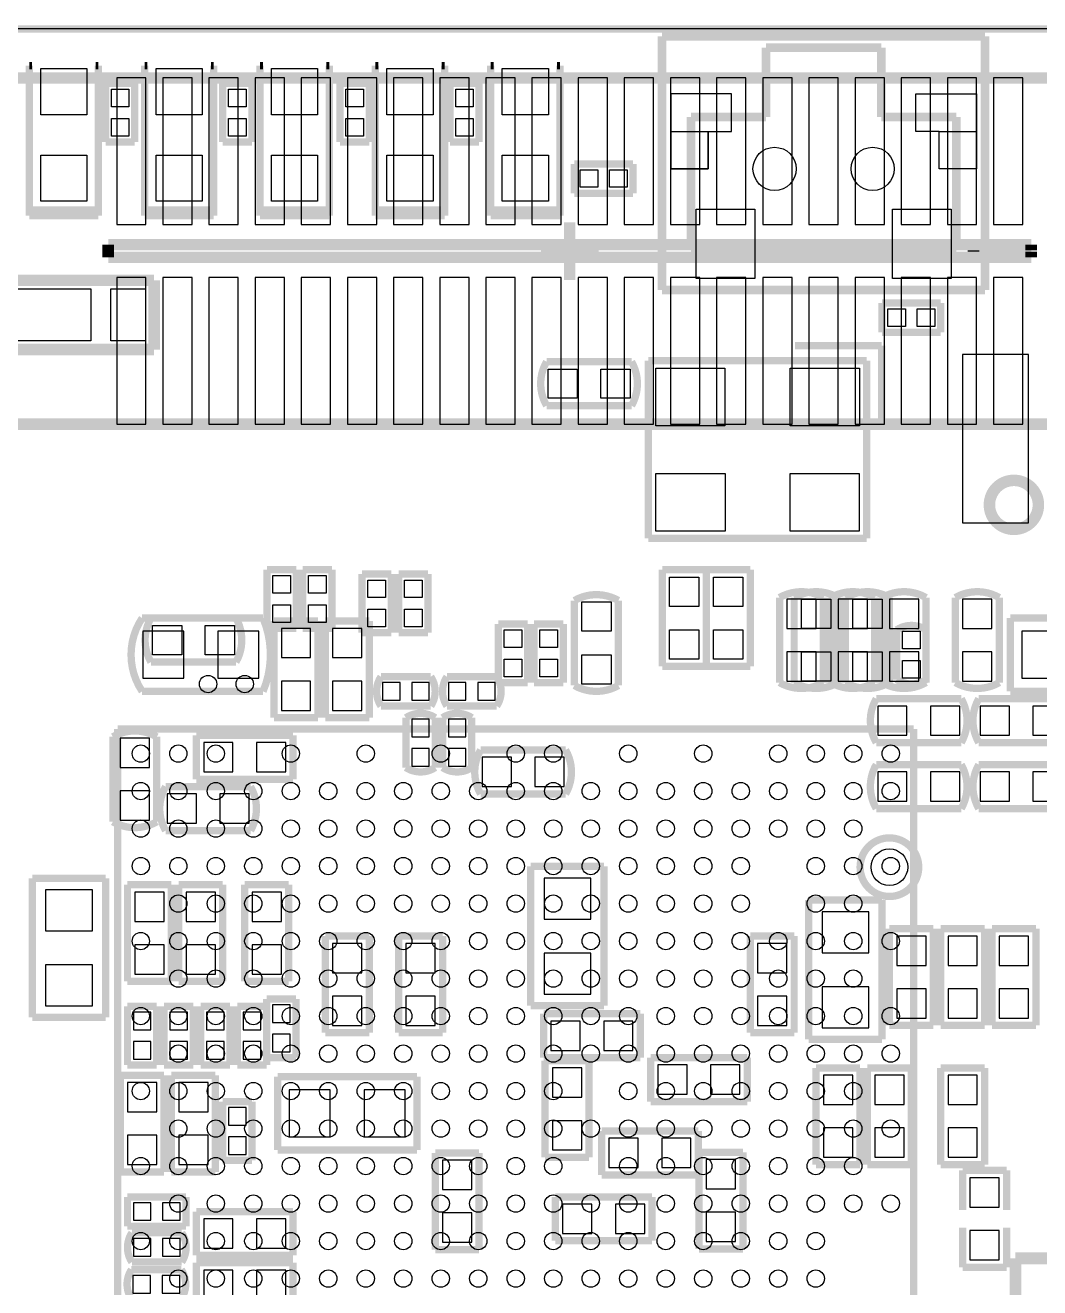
# Model space of a CAD drawing. Extents: x 44.2 to 105.9, y 92.9 to 165.
# Drawn here: x 65.28 to 82.87, y 143.08 to 164.96 of the extents above; entities that cross this region are included whole.
import ezdxf

# ---------------------------------------------------------------- set-up
doc = ezdxf.new("R2010")
doc.units = 0
for name, color, linetype in [('BG_OUTLINE', 2, 'CONTINUOUS'), ('BG_SOLDERMASK_TOP', 1, 'CONTINUOUS'), ('PG_SILKSCREEN_BOTTOM', 7, 'CONTINUOUS'), ('PG_SILKSCREEN_TOP', 8, 'CONTINUOUS'), ('PIN_BOTTOM', 10, 'CONTINUOUS'), ('PIN_TOP', 9, 'CONTINUOUS')]:
    doc.layers.add(name, color=color, linetype=linetype)

msp = doc.modelspace()

# ---------------------------------------------------------------- linework, layer by layer
at = {"layer": 'BG_OUTLINE', "const_width": 0.127}
msp.add_lwpolyline([(44.23918, 93.496892), (44.23918, 164.391594, -0.414214), (44.74718, 164.899594), (105.279952, 164.899594, -0.414214), (105.787952, 164.391594), (105.787952, 93.496892, -0.414214), (105.279952, 92.988892), (44.74718, 92.988892, -0.414214)], format="xyb", close=True, dxfattribs=at)
at = {"layer": 'BG_OUTLINE'}
msp.add_lwpolyline([(44.74718, 92.988892), (105.279952, 92.988892, 0.414214), (105.787952, 93.496892), (105.787952, 164.391594, 0.414214), (105.279952, 164.899594), (44.74718, 164.899594, 0.414214), (44.23918, 164.391594), (44.23918, 93.496892, 0.414214)], format="xyb", close=True, dxfattribs=at)
at = {"layer": 'BG_SOLDERMASK_TOP'}
msp.add_lwpolyline([(81.534, 159.258), (81.534, 156.337), (82.677, 156.337), (82.677, 159.258)], close=True, dxfattribs=at)
at = {"layer": 'PG_SILKSCREEN_BOTTOM'}
for points, const_width in [([(85.722206, 164.049202), (63.72225, 164.049202)], 0.199898), ([(74.722228, 161.049208), (74.722228, 161.549334)], 0.199898), ([(66.722244, 161.15919), (66.722244, 160.939226)], 0.199898), ([(82.722212, 161.15919), (66.722244, 161.15919)], 0.199898), ([(74.222102, 161.049208), (74.722228, 161.049208)], 0.199898), ([(74.722228, 161.049208), (75.222354, 161.049208)], 0.199898), ([(74.722228, 160.549082), (74.722228, 161.049208)], 0.199898), ([(81.722214, 161.062924), (82.722212, 161.062924)], 0.199898), ([(81.722214, 161.035492), (81.722214, 161.062924)], 0.199898), ([(82.722212, 161.035492), (81.722214, 161.035492)], 0.199898), ([(82.722212, 161.062924), (82.722212, 161.15919)], 0.199898), ([(82.722212, 160.939226), (82.722212, 161.035492)], 0.199898), ([(66.722244, 160.939226), (82.722212, 160.939226)], 0.199898), ([(63.72225, 158.049214), (85.722206, 158.049214)], 0.199898), ([(82.3595, 154.686), (82.3595, 153.416)], 0.127), ([(84.7725, 154.686), (82.3595, 154.686)], 0.127), ([(69.596, 154.6352), (70.358, 154.6352)], 0.127), ([(69.596, 152.9588), (69.596, 154.6352)], 0.127), ([(70.358, 154.6352), (70.358, 152.9588)], 0.127), ([(70.485, 154.6352), (71.247, 154.6352)], 0.127), ([(70.485, 152.9588), (70.485, 154.6352)], 0.127), ([(71.247, 154.6352), (71.247, 152.9588)], 0.127), ([(67.31, 153.416), (69.4055, 153.416)], 0.127), ([(82.3595, 153.416), (84.7725, 153.416)], 0.127), ([(70.358, 152.9588), (69.596, 152.9588)], 0.127), ([(71.247, 152.9588), (70.485, 152.9588)], 0.127), ([(68.2498, 152.654), (69.9262, 152.654)], 0.127), ([(68.2498, 151.892), (68.2498, 152.654)], 0.127), ([(69.9262, 152.654), (69.9262, 151.892)], 0.127), ([(69.9262, 151.892), (68.2498, 151.892)], 0.127), ([(74.047858, 150.3807), (74.047858, 147.9677)], 0.127), ([(75.317858, 150.3807), (74.047858, 150.3807)], 0.127), ([(75.317858, 147.9677), (75.317858, 150.3807)], 0.127), ([(65.405, 150.1775), (65.405, 147.7645)], 0.127), ([(66.675, 150.1775), (65.405, 150.1775)], 0.127), ([(66.675, 147.7645), (66.675, 150.1775)], 0.127), ([(67.056, 148.3868), (67.056, 150.0632)], 0.127), ([(67.056, 150.0632), (67.818, 150.0632)], 0.127), ([(67.818, 150.0632), (67.818, 148.3868)], 0.127), ([(67.945, 148.3868), (67.945, 150.0632)], 0.127), ([(67.945, 150.0632), (68.707, 150.0632)], 0.127), ([(68.707, 150.0632), (68.707, 148.3868)], 0.127), ([(69.088, 148.3868), (69.088, 150.0632)], 0.127), ([(69.088, 150.0632), (69.85, 150.0632)], 0.127), ([(69.85, 150.0632), (69.85, 148.3868)], 0.127), ([(78.867, 149.7965), (78.867, 147.3835)], 0.127), ([(80.137, 149.7965), (78.867, 149.7965)], 0.127), ([(80.137, 147.3835), (80.137, 149.7965)], 0.127), ([(80.264, 147.6248), (80.264, 149.3012)], 0.127), ([(80.264, 149.3012), (81.026, 149.3012)], 0.127), ([(81.026, 149.3012), (81.026, 147.6248)], 0.127), ([(81.153, 147.6248), (81.153, 149.3012)], 0.127), ([(81.153, 149.3012), (81.915, 149.3012)], 0.127), ([(81.915, 149.3012), (81.915, 147.6248)], 0.127), ([(82.042, 147.6248), (82.042, 149.3012)], 0.127), ([(82.042, 149.3012), (82.804, 149.3012)], 0.127), ([(82.804, 149.3012), (82.804, 147.6248)], 0.127), ([(70.485, 147.4978), (70.485, 149.1742)], 0.127), ([(70.485, 149.1742), (71.247, 149.1742)], 0.127), ([(71.247, 149.1742), (71.247, 147.4978)], 0.127), ([(71.755, 147.4978), (71.755, 149.1742)], 0.127), ([(71.755, 149.1742), (72.517, 149.1742)], 0.127), ([(72.517, 149.1742), (72.517, 147.4978)], 0.127), ([(77.851, 147.4978), (77.851, 149.1742)], 0.127), ([(77.851, 149.1742), (78.613, 149.1742)], 0.127), ([(78.613, 149.1742), (78.613, 147.4978)], 0.127), ([(67.818, 148.3868), (67.056, 148.3868)], 0.127), ([(68.707, 148.3868), (67.945, 148.3868)], 0.127), ([(69.85, 148.3868), (69.088, 148.3868)], 0.127), ([(67.564, 147.955), (67.056, 147.955)], 0.127), ([(67.056, 147.955), (67.056, 146.939)], 0.127), ([(67.564, 146.939), (67.564, 147.955)], 0.127), ([(68.199, 147.955), (67.691, 147.955)], 0.127), ([(67.691, 147.955), (67.691, 146.939)], 0.127), ([(68.199, 146.939), (68.199, 147.955)], 0.127), ([(68.834, 147.955), (68.326, 147.955)], 0.127), ([(68.326, 147.955), (68.326, 146.939)], 0.127), ([(68.834, 146.939), (68.834, 147.955)], 0.127), ([(69.469, 147.955), (68.961, 147.955)], 0.127), ([(68.961, 147.955), (68.961, 146.939)], 0.127), ([(69.977, 148.082), (69.469, 148.082)], 0.127), ([(69.469, 148.082), (69.469, 147.066)], 0.127), ([(69.469, 146.939), (69.469, 147.955)], 0.127), ([(69.977, 147.066), (69.977, 148.082)], 0.127), ([(74.047858, 147.9677), (75.317858, 147.9677)], 0.127), ([(65.405, 147.7645), (66.675, 147.7645)], 0.127), ([(74.2696, 147.828), (75.946, 147.828)], 0.127), ([(74.2696, 147.066), (74.2696, 147.828)], 0.127), ([(75.946, 147.828), (75.946, 147.066)], 0.127), ([(71.247, 147.4978), (70.485, 147.4978)], 0.127), ([(72.517, 147.4978), (71.755, 147.4978)], 0.127), ([(78.613, 147.4978), (77.851, 147.4978)], 0.127), ([(81.026, 147.6248), (80.264, 147.6248)], 0.127), ([(81.915, 147.6248), (81.153, 147.6248)], 0.127), ([(82.804, 147.6248), (82.042, 147.6248)], 0.127), ([(78.867, 147.3835), (80.137, 147.3835)], 0.127), ([(69.469, 147.066), (69.977, 147.066)], 0.127), ([(75.946, 147.066), (74.2696, 147.066)], 0.127), ([(74.295, 145.3388), (74.295, 147.0152)], 0.127), ([(74.295, 147.0152), (75.057, 147.0152)], 0.127), ([(75.057, 147.0152), (75.057, 145.3388)], 0.127), ([(76.1238, 147.066), (77.8002, 147.066)], 0.127), ([(76.1238, 146.304), (76.1238, 147.066)], 0.127), ([(77.8002, 147.066), (77.8002, 146.304)], 0.127), ([(67.056, 146.939), (67.564, 146.939)], 0.127), ([(67.691, 146.939), (68.199, 146.939)], 0.127), ([(68.326, 146.939), (68.834, 146.939)], 0.127), ([(68.961, 146.939), (69.469, 146.939)], 0.127), ([(78.994, 145.2118), (78.994, 146.8882)], 0.127), ([(78.994, 146.8882), (79.756, 146.8882)], 0.127), ([(79.756, 146.8882), (79.756, 145.2118)], 0.127), ([(79.883, 145.2118), (79.883, 146.8882)], 0.127), ([(79.883, 146.8882), (80.645, 146.8882)], 0.127), ([(80.645, 146.8882), (80.645, 145.2118)], 0.127), ([(81.153, 145.2118), (81.153, 146.8882)], 0.127), ([(81.153, 146.8882), (81.915, 146.8882)], 0.127), ([(81.915, 146.8882), (81.915, 145.2118)], 0.127), ([(66.929, 145.0848), (66.929, 146.7612)], 0.127), ([(66.929, 146.7612), (67.691, 146.7612)], 0.127), ([(67.691, 146.7612), (67.691, 145.0848)], 0.127), ([(67.818, 145.0848), (67.818, 146.7612)], 0.127), ([(67.818, 146.7612), (68.58, 146.7612)], 0.127), ([(68.58, 146.7612), (68.58, 145.0848)], 0.127), ([(69.6595, 146.7358), (69.6595, 145.4658)], 0.127), ([(72.0725, 146.7358), (69.6595, 146.7358)], 0.127), ([(72.0725, 145.4658), (72.0725, 146.7358)], 0.127), ([(68.707, 146.304), (68.707, 145.288)], 0.127), ([(69.215, 146.304), (68.707, 146.304)], 0.127), ([(69.215, 145.288), (69.215, 146.304)], 0.127), ([(77.8002, 146.304), (76.1238, 146.304)], 0.127), ([(75.274932, 145.796), (76.951332, 145.796)], 0.127), ([(75.274932, 145.034), (75.274932, 145.796)], 0.127), ([(76.951332, 145.796), (76.951332, 145.034)], 0.127), ([(68.707, 145.288), (69.215, 145.288)], 0.127), ([(69.6595, 145.4658), (72.0725, 145.4658)], 0.127), ([(72.39, 143.7386), (72.39, 145.415)], 0.127), ([(72.39, 145.415), (73.152, 145.415)], 0.127), ([(73.152, 145.415), (73.152, 143.7386)], 0.127), ([(75.057, 145.3388), (74.295, 145.3388)], 0.127), ([(76.962, 145.4277), (77.724, 145.4277)], 0.127), ([(76.962, 143.7513), (76.962, 145.4277)], 0.127), ([(77.724, 145.4277), (77.724, 143.7513)], 0.127), ([(67.691, 145.0848), (66.929, 145.0848)], 0.127), ([(68.58, 145.0848), (67.818, 145.0848)], 0.127), ([(79.756, 145.2118), (78.994, 145.2118)], 0.127), ([(80.645, 145.2118), (79.883, 145.2118)], 0.127), ([(81.915, 145.2118), (81.153, 145.2118)], 0.127), ([(81.534, 145.1102), (82.296, 145.1102)], 0.127), ([(81.534, 144.4244), (81.534, 145.1102)], 0.127), ([(82.296, 145.1102), (82.296, 144.4244)], 0.127), ([(76.951332, 145.034), (75.274932, 145.034)], 0.127), ([(67.056, 144.653), (67.056, 144.145)], 0.127), ([(68.072, 144.653), (67.056, 144.653)], 0.127), ([(68.072, 144.145), (68.072, 144.653)], 0.127), ([(74.4728, 144.653), (76.1492, 144.653)], 0.127), ([(74.4728, 143.891), (74.4728, 144.653)], 0.127), ([(76.1492, 144.653), (76.1492, 143.891)], 0.127), ([(68.2498, 144.399), (69.9262, 144.399)], 0.127), ([(68.2498, 143.637), (68.2498, 144.399)], 0.127), ([(69.9262, 144.399), (69.9262, 143.637)], 0.127), ([(67.056, 144.145), (68.072, 144.145)], 0.127), ([(81.534, 144.1196), (81.534, 143.4338)], 0.127), ([(82.296, 143.4338), (82.296, 144.1196)], 0.127), ([(73.152, 143.7386), (72.39, 143.7386)], 0.127), ([(76.1492, 143.891), (74.4728, 143.891)], 0.127), ([(77.724, 143.7513), (76.962, 143.7513)], 0.127), ([(69.9262, 143.637), (68.2498, 143.637)], 0.127), ([(68.2498, 143.51), (69.9262, 143.51)], 0.127), ([(68.2498, 142.748), (68.2498, 143.51)], 0.127), ([(69.9262, 143.51), (69.9262, 142.748)], 0.127), ([(82.448146, 143.587724), (82.448146, 134.646924)], 0.2032), ([(87.808054, 143.587724), (82.448146, 143.587724)], 0.2032), ([(81.534, 143.4338), (82.296, 143.4338)], 0.127)]:
    msp.add_lwpolyline(points, dxfattribs=dict(at, const_width=const_width))
for points, const_width in [([(82.846672, 156.649166, 1), (81.997784, 156.64925, 1)], 0.199898), ([(80.772, 150.368, 1), (79.756, 150.368, 1)], 0.127)]:
    msp.add_lwpolyline(points, format="xyb", close=True, dxfattribs=dict(at, const_width=const_width))
at = {"layer": 'PG_SILKSCREEN_BOTTOM', "const_width": 0.127}
for points in [[(79.121, 153.5684), (79.121, 155.0416, 0.266658), (78.359, 155.0416)], [(80.01, 153.5684), (80.01, 155.0416, 0.266658), (79.248, 155.0416)], [(80.899, 153.5684), (80.899, 155.0416, 0.266658), (80.137, 155.0416)], [(82.169, 153.5684), (82.169, 155.0416, 0.266658), (81.407, 155.0416)], [(78.359, 155.0416), (78.359, 153.5684, 0.266658), (79.121, 153.5684)], [(79.248, 155.0416), (79.248, 153.5684, 0.266658), (80.01, 153.5684)], [(80.137, 155.0416), (80.137, 153.5684, 0.266658), (80.899, 153.5684)], [(81.407, 155.0416), (81.407, 153.5684, 0.266658), (82.169, 153.5684)], [(69.4055, 154.686), (67.31, 154.686, 0.302776), (67.31, 153.416)], [(69.4055, 153.416, 0.201944), (69.4055, 154.686)], [(72.3138, 153.67), (71.4502, 153.67, 0.300022), (71.4502, 153.162)], [(71.4502, 153.162), (72.3138, 153.162, 0.300022), (72.3138, 153.67)], [(73.4568, 153.67), (72.5932, 153.67, 0.300022), (72.5932, 153.162)], [(72.5932, 153.162), (73.4568, 153.162, 0.300022), (73.4568, 153.67)], [(81.5086, 153.289), (80.0354, 153.289, 0.266658), (80.0354, 152.527)], [(80.0354, 152.527), (81.5086, 152.527, 0.266658), (81.5086, 153.289)], [(83.2866, 153.289), (81.8134, 153.289, 0.266658), (81.8134, 152.527)], [(81.8134, 152.527), (83.2866, 152.527, 0.266658), (83.2866, 153.289)], [(72.39, 152.0952), (72.39, 152.9588, 0.300022), (71.882, 152.9588)], [(71.882, 152.9588), (71.882, 152.0952, 0.300022), (72.39, 152.0952)], [(73.025, 152.0952), (73.025, 152.9588, 0.300022), (72.517, 152.9588)], [(72.517, 152.9588), (72.517, 152.0952, 0.300022), (73.025, 152.0952)], [(67.564, 151.1554), (67.564, 152.6286, 0.266658), (66.802, 152.6286)], [(66.802, 152.6286), (66.802, 151.1554, 0.266658), (67.564, 151.1554)], [(74.6506, 152.4), (73.1774, 152.4, 0.266658), (73.1774, 151.638)], [(73.1774, 151.638), (74.6506, 151.638, 0.266658), (74.6506, 152.4)], [(81.5086, 152.146), (80.0354, 152.146, 0.266658), (80.0354, 151.384)], [(80.0354, 151.384), (81.5086, 151.384, 0.266658), (81.5086, 152.146)], [(83.2866, 152.146), (81.8134, 152.146, 0.266658), (81.8134, 151.384)], [(81.8134, 151.384), (83.2866, 151.384, 0.266658), (83.2866, 152.146)], [(69.1896, 151.765), (67.7164, 151.765, 0.266658), (67.7164, 151.003)], [(67.7164, 151.003), (69.1896, 151.003, 0.266658), (69.1896, 151.765)], [(67.9958, 144.030192), (67.1322, 144.030192, 0.300022), (67.1322, 143.522192)], [(67.1322, 143.522192), (67.9958, 143.522192, 0.300022), (67.9958, 144.030192)], [(67.98818, 143.392652), (67.12458, 143.392652, 0.300022), (67.12458, 142.884652)], [(67.12458, 142.884652), (67.98818, 142.884652, 0.300022), (67.98818, 143.392652)]]:
    msp.add_lwpolyline(points, format="xyb", dxfattribs=at)
at = {"layer": 'PG_SILKSCREEN_TOP'}
for points, const_width in [([(76.323698, 164.773356), (81.92389, 164.773356)], 0.150114), ([(76.323698, 160.373314), (76.323698, 164.773356)], 0.150114), ([(81.92389, 164.773356), (81.92389, 160.373314)], 0.150114), ([(78.123796, 164.573458), (80.123792, 164.573458)], 0.150114), ([(78.123796, 163.373308), (78.123796, 164.573458)], 0.150114), ([(80.123792, 164.573458), (80.123792, 163.373308)], 0.150114), ([(65.352422, 164.262308), (65.352422, 161.662364)], 0.127), ([(65.40246, 164.262308), (65.352422, 164.262308)], 0.127), ([(66.552318, 164.262308), (66.50228, 164.262308)], 0.127), ([(66.552318, 161.662364), (66.552318, 164.262308)], 0.127), ([(67.352418, 164.262308), (67.352418, 161.662364)], 0.127), ([(67.402456, 164.262308), (67.352418, 164.262308)], 0.127), ([(68.552314, 164.262308), (68.502276, 164.262308)], 0.127), ([(68.552314, 161.662364), (68.552314, 164.262308)], 0.127), ([(69.352414, 164.262308), (69.352414, 161.662364)], 0.127), ([(69.402452, 164.262308), (69.352414, 164.262308)], 0.127), ([(70.55231, 164.262308), (70.502272, 164.262308)], 0.127), ([(70.55231, 161.662364), (70.55231, 164.262308)], 0.127), ([(71.35241, 164.262308), (71.35241, 161.662364)], 0.127), ([(71.402448, 164.262308), (71.35241, 164.262308)], 0.127), ([(72.552306, 164.262308), (72.502268, 164.262308)], 0.127), ([(72.552306, 161.662364), (72.552306, 164.262308)], 0.127), ([(73.352406, 164.262308), (73.352406, 161.662364)], 0.127), ([(73.402444, 164.262308), (73.352406, 164.262308)], 0.127), ([(74.552302, 164.262308), (74.502264, 164.262308)], 0.127), ([(74.552302, 161.662364), (74.552302, 164.262308)], 0.127), ([(66.675, 163.957), (67.183, 163.957)], 0.127), ([(66.675, 162.941), (66.675, 163.957)], 0.127), ([(67.183, 163.957), (67.183, 162.941)], 0.127), ([(68.707, 163.957), (69.215, 163.957)], 0.127), ([(68.707, 162.941), (68.707, 163.957)], 0.127), ([(69.215, 163.957), (69.215, 162.941)], 0.127), ([(70.739, 163.957), (71.247, 163.957)], 0.127), ([(70.739, 162.941), (70.739, 163.957)], 0.127), ([(71.247, 163.957), (71.247, 162.941)], 0.127), ([(72.644, 163.957), (73.152, 163.957)], 0.127), ([(72.644, 162.941), (72.644, 163.957)], 0.127), ([(73.152, 163.957), (73.152, 162.941)], 0.127), ([(76.823824, 163.373308), (78.123796, 163.373308)], 0.150114), ([(76.823824, 161.073338), (76.823824, 163.373308)], 0.150114), ([(80.123792, 163.373308), (81.423764, 163.373308)], 0.150114), ([(81.423764, 163.373308), (81.423764, 161.073338)], 0.150114), ([(67.183, 162.941), (66.675, 162.941)], 0.127), ([(69.215, 162.941), (68.707, 162.941)], 0.127), ([(71.247, 162.941), (70.739, 162.941)], 0.127), ([(73.152, 162.941), (72.644, 162.941)], 0.127), ([(74.803, 162.56), (75.819, 162.56)], 0.127), ([(74.803, 162.052), (74.803, 162.56)], 0.127), ([(75.819, 162.56), (75.819, 162.052)], 0.127), ([(75.819, 162.052), (74.803, 162.052)], 0.127), ([(65.352422, 161.76244), (66.552318, 161.76244)], 0.127), ([(65.352422, 161.711386), (66.552318, 161.711386)], 0.127), ([(67.352418, 161.76244), (68.552314, 161.76244)], 0.127), ([(67.352418, 161.711386), (68.552314, 161.711386)], 0.127), ([(69.352414, 161.76244), (70.55231, 161.76244)], 0.127), ([(69.352414, 161.711386), (70.55231, 161.711386)], 0.127), ([(71.35241, 161.76244), (72.552306, 161.76244)], 0.127), ([(71.35241, 161.711386), (72.552306, 161.711386)], 0.127), ([(73.352406, 161.76244), (74.552302, 161.76244)], 0.127), ([(73.352406, 161.711386), (74.552302, 161.711386)], 0.127), ([(65.352422, 161.662364), (66.552318, 161.662364)], 0.127), ([(67.352418, 161.662364), (68.552314, 161.662364)], 0.127), ([(69.352414, 161.662364), (70.55231, 161.662364)], 0.127), ([(71.35241, 161.662364), (72.552306, 161.662364)], 0.127), ([(73.352406, 161.662364), (74.552302, 161.662364)], 0.127), ([(81.423764, 161.073338), (76.823824, 161.073338)], 0.150114), ([(60.517532, 160.540954), (67.517772, 160.540954)], 0.199898), ([(67.517772, 160.540954), (67.517772, 159.341058)], 0.199898), ([(81.92389, 160.373314), (76.323698, 160.373314)], 0.150114), ([(80.137, 159.639), (80.137, 160.147)], 0.127), ([(80.137, 160.147), (81.153, 160.147)], 0.127), ([(81.153, 160.147), (81.153, 159.639)], 0.127), ([(81.153, 159.639), (80.137, 159.639)], 0.127), ([(67.517772, 159.341058), (60.517532, 159.341058)], 0.199898), ([(78.627986, 159.407098), (80.12811, 159.407098)], 0.127), ([(80.12811, 159.407098), (80.12811, 158.00705)], 0.127), ([(76.087224, 159.146494), (76.087224, 156.068776)], 0.127), ([(79.871824, 159.146494), (76.087224, 159.146494)], 0.127), ([(79.871824, 156.068776), (79.871824, 159.146494)], 0.127), ([(76.087224, 156.068776), (79.871824, 156.068776)], 0.127), ([(69.473318, 155.5242), (69.981318, 155.5242)], 0.127), ([(69.473318, 154.5082), (69.473318, 155.5242)], 0.127), ([(69.981318, 155.5242), (69.981318, 154.5082)], 0.127), ([(70.091554, 155.5242), (70.599554, 155.5242)], 0.127), ([(70.091554, 154.5082), (70.091554, 155.5242)], 0.127), ([(70.599554, 155.5242), (70.599554, 154.5082)], 0.127), ([(71.12, 155.448), (71.628, 155.448)], 0.127), ([(71.12, 154.432), (71.12, 155.448)], 0.127), ([(71.628, 155.448), (71.628, 154.432)], 0.127), ([(71.755, 155.448), (72.263, 155.448)], 0.127), ([(71.755, 154.432), (71.755, 155.448)], 0.127), ([(72.263, 155.448), (72.263, 154.432)], 0.127), ([(76.327, 155.5242), (76.327, 153.8478)], 0.127), ([(77.089, 155.5242), (76.327, 155.5242)], 0.127), ([(77.089, 155.5242), (77.089, 153.8478)], 0.127), ([(77.851, 155.5242), (77.089, 155.5242)], 0.127), ([(77.089, 153.8478), (77.089, 155.5242)], 0.127), ([(77.851, 153.8478), (77.851, 155.5242)], 0.127), ([(69.981318, 154.5082), (69.473318, 154.5082)], 0.127), ([(70.599554, 154.5082), (70.091554, 154.5082)], 0.127), ([(73.48347, 154.582622), (73.99147, 154.582622)], 0.127), ([(73.48347, 153.566622), (73.48347, 154.582622)], 0.127), ([(73.99147, 154.582622), (73.99147, 153.566622)], 0.127), ([(74.101706, 154.582622), (74.609706, 154.582622)], 0.127), ([(74.101706, 153.566622), (74.101706, 154.582622)], 0.127), ([(74.609706, 154.582622), (74.609706, 153.566622)], 0.127), ([(71.628, 154.432), (71.12, 154.432)], 0.127), ([(72.263, 154.432), (71.755, 154.432)], 0.127), ([(76.327, 153.8478), (77.089, 153.8478)], 0.127), ([(77.089, 153.8478), (77.851, 153.8478)], 0.127), ([(73.99147, 153.566622), (73.48347, 153.566622)], 0.127), ([(74.609706, 153.566622), (74.101706, 153.566622)], 0.127), ([(80.68691, 152.76195), (66.88709, 152.76195)], 0.127), ([(66.88709, 152.76195), (66.88709, 140.86205)], 0.127), ([(80.68691, 140.86205), (80.68691, 152.76195)], 0.127)]:
    msp.add_lwpolyline(points, dxfattribs=dict(at, const_width=const_width))
for points in [[(76.473812, 162.473386), (77.123798, 162.473386), (77.123798, 163.123372), (77.523848, 163.123372), (77.523848, 163.773358), (76.473812, 163.773358)], [(81.773776, 162.473386), (81.12379, 162.473386), (81.12379, 163.123372), (80.72374, 163.123372), (80.72374, 163.773358), (81.773776, 163.773358)]]:
    msp.add_lwpolyline(points, close=True, dxfattribs=at)
at = {"layer": 'PG_SILKSCREEN_TOP', "const_width": 0.127}
for points in [[(75.7936, 158.369), (74.3204, 158.369, -0.266658), (74.3204, 159.131)], [(74.3204, 159.131), (75.7936, 159.131, -0.266658), (75.7936, 158.369)], [(78.613, 153.5684), (78.613, 155.0416, -0.266658), (79.375, 155.0416)], [(79.502, 153.5684), (79.502, 155.0416, -0.266658), (80.264, 155.0416)], [(74.803, 153.5176), (74.803, 154.9908, -0.266658), (75.565, 154.9908)], [(75.565, 154.9908), (75.565, 153.5176, -0.266658), (74.803, 153.5176)], [(79.375, 155.0416), (79.375, 153.5684, -0.266658), (78.613, 153.5684)], [(80.264, 155.0416), (80.264, 153.5684, -0.266658), (79.502, 153.5684)], [(68.9356, 153.924), (67.4624, 153.924, -0.266658), (67.4624, 154.686)], [(67.4624, 154.686), (68.9356, 154.686, -0.266658), (68.9356, 153.924)], [(80.391, 153.6192), (80.391, 154.4828, -0.300022), (80.899, 154.4828)], [(80.899, 154.4828), (80.899, 153.6192, -0.300022), (80.391, 153.6192)]]:
    msp.add_lwpolyline(points, format="xyb", dxfattribs=at)
at = {"layer": 'PIN_BOTTOM'}
for points in [[(66.868294, 161.509202), (67.376294, 161.509202), (67.376294, 164.049202), (66.868294, 164.049202)], [(67.66814, 161.509202), (68.17614, 161.509202), (68.17614, 164.049202), (67.66814, 164.049202)], [(68.46824, 161.509202), (68.97624, 161.509202), (68.97624, 164.049202), (68.46824, 164.049202)], [(69.26834, 161.509202), (69.77634, 161.509202), (69.77634, 164.049202), (69.26834, 164.049202)], [(70.068186, 161.509202), (70.576186, 161.509202), (70.576186, 164.049202), (70.068186, 164.049202)], [(70.868286, 161.509202), (71.376286, 161.509202), (71.376286, 164.049202), (70.868286, 164.049202)], [(71.668132, 161.509202), (72.176132, 161.509202), (72.176132, 164.049202), (71.668132, 164.049202)], [(72.468232, 161.509202), (72.976232, 161.509202), (72.976232, 164.049202), (72.468232, 164.049202)], [(73.268332, 161.509202), (73.776332, 161.509202), (73.776332, 164.049202), (73.268332, 164.049202)], [(74.068178, 161.509202), (74.576178, 161.509202), (74.576178, 164.049202), (74.068178, 164.049202)], [(74.868278, 161.509202), (75.376278, 161.509202), (75.376278, 164.049202), (74.868278, 164.049202)], [(75.668124, 161.509202), (76.176124, 161.509202), (76.176124, 164.049202), (75.668124, 164.049202)], [(76.468224, 161.509202), (76.976224, 161.509202), (76.976224, 164.049202), (76.468224, 164.049202)], [(77.268324, 161.509202), (77.776324, 161.509202), (77.776324, 164.049202), (77.268324, 164.049202)], [(78.06817, 161.509202), (78.57617, 161.509202), (78.57617, 164.049202), (78.06817, 164.049202)], [(78.86827, 161.509202), (79.37627, 161.509202), (79.37627, 164.049202), (78.86827, 164.049202)], [(79.668116, 161.509202), (80.176116, 161.509202), (80.176116, 164.049202), (79.668116, 164.049202)], [(80.468216, 161.509202), (80.976216, 161.509202), (80.976216, 164.049202), (80.468216, 164.049202)], [(81.268316, 161.509202), (81.776316, 161.509202), (81.776316, 164.049202), (81.268316, 164.049202)], [(82.068162, 161.509202), (82.576162, 161.509202), (82.576162, 164.049202), (82.068162, 164.049202)], [(66.868294, 158.049214), (67.376294, 158.049214), (67.376294, 160.589214), (66.868294, 160.589214)], [(67.66814, 158.049214), (68.17614, 158.049214), (68.17614, 160.589214), (67.66814, 160.589214)], [(68.46824, 158.049214), (68.97624, 158.049214), (68.97624, 160.589214), (68.46824, 160.589214)], [(69.26834, 158.049214), (69.77634, 158.049214), (69.77634, 160.589214), (69.26834, 160.589214)], [(70.068186, 158.049214), (70.576186, 158.049214), (70.576186, 160.589214), (70.068186, 160.589214)], [(70.868286, 158.049214), (71.376286, 158.049214), (71.376286, 160.589214), (70.868286, 160.589214)], [(71.668132, 158.049214), (72.176132, 158.049214), (72.176132, 160.589214), (71.668132, 160.589214)], [(72.468232, 158.049214), (72.976232, 158.049214), (72.976232, 160.589214), (72.468232, 160.589214)], [(73.268332, 158.049214), (73.776332, 158.049214), (73.776332, 160.589214), (73.268332, 160.589214)], [(74.068178, 158.049214), (74.576178, 158.049214), (74.576178, 160.589214), (74.068178, 160.589214)], [(74.868278, 158.049214), (75.376278, 158.049214), (75.376278, 160.589214), (74.868278, 160.589214)], [(75.668124, 158.049214), (76.176124, 158.049214), (76.176124, 160.589214), (75.668124, 160.589214)], [(76.468224, 158.049214), (76.976224, 158.049214), (76.976224, 160.589214), (76.468224, 160.589214)], [(77.268324, 158.049214), (77.776324, 158.049214), (77.776324, 160.589214), (77.268324, 160.589214)], [(78.06817, 158.049214), (78.57617, 158.049214), (78.57617, 160.589214), (78.06817, 160.589214)], [(78.86827, 158.049214), (79.37627, 158.049214), (79.37627, 160.589214), (78.86827, 160.589214)], [(79.668116, 158.049214), (80.176116, 158.049214), (80.176116, 160.589214), (79.668116, 160.589214)], [(80.468216, 158.049214), (80.976216, 158.049214), (80.976216, 160.589214), (80.468216, 160.589214)], [(81.268316, 158.049214), (81.776316, 158.049214), (81.776316, 160.589214), (81.268316, 160.589214)], [(82.068162, 158.049214), (82.576162, 158.049214), (82.576162, 160.589214), (82.068162, 160.589214)], [(78.994, 155.0162), (78.486, 155.0162), (78.486, 154.5082), (78.994, 154.5082)], [(79.883, 155.0162), (79.375, 155.0162), (79.375, 154.5082), (79.883, 154.5082)], [(80.772, 155.0162), (80.264, 155.0162), (80.264, 154.5082), (80.772, 154.5082)], [(82.042, 155.0162), (81.534, 155.0162), (81.534, 154.5082), (82.042, 154.5082)], [(68.031614, 153.6446), (68.031614, 154.4574), (67.320414, 154.4574), (67.320414, 153.6446)], [(69.331586, 153.6446), (69.331586, 154.4574), (68.620386, 154.4574), (68.620386, 153.6446)], [(70.231, 154.5082), (69.723, 154.5082), (69.723, 154.0002), (70.231, 154.0002)], [(71.12, 154.5082), (70.612, 154.5082), (70.612, 154.0002), (71.12, 154.0002)], [(82.560414, 154.4574), (82.560414, 153.6446), (83.271614, 153.6446), (83.271614, 154.4574)], [(78.994, 154.1018), (78.486, 154.1018), (78.486, 153.5938), (78.994, 153.5938)], [(79.883, 154.1018), (79.375, 154.1018), (79.375, 153.5938), (79.883, 153.5938)], [(80.772, 154.1018), (80.264, 154.1018), (80.264, 153.5938), (80.772, 153.5938)], [(82.042, 154.1018), (81.534, 154.1018), (81.534, 153.5938), (82.042, 153.5938)], [(70.231, 153.5938), (69.723, 153.5938), (69.723, 153.0858), (70.231, 153.0858)], [(71.12, 153.5938), (70.612, 153.5938), (70.612, 153.0858), (71.12, 153.0858)], [(71.4756, 153.5684), (71.4756, 153.2636), (71.7804, 153.2636), (71.7804, 153.5684)], [(71.9836, 153.5684), (71.9836, 153.2636), (72.2884, 153.2636), (72.2884, 153.5684)], [(72.9234, 153.2636), (72.9234, 153.5684), (72.6186, 153.5684), (72.6186, 153.2636)], [(73.4314, 153.2636), (73.4314, 153.5684), (73.1266, 153.5684), (73.1266, 153.2636)], [(80.5688, 152.654), (80.5688, 153.162), (80.0608, 153.162), (80.0608, 152.654)], [(81.4832, 152.654), (81.4832, 153.162), (80.9752, 153.162), (80.9752, 152.654)], [(82.3468, 152.654), (82.3468, 153.162), (81.8388, 153.162), (81.8388, 152.654)], [(83.2612, 152.654), (83.2612, 153.162), (82.7532, 153.162), (82.7532, 152.654)], [(71.9836, 152.6286), (72.2884, 152.6286), (72.2884, 152.9334), (71.9836, 152.9334)], [(72.6186, 152.6286), (72.9234, 152.6286), (72.9234, 152.9334), (72.6186, 152.9334)], [(67.437, 152.6032), (66.929, 152.6032), (66.929, 152.0952), (67.437, 152.0952)], [(68.8848, 152.019), (68.8848, 152.527), (68.3768, 152.527), (68.3768, 152.019)], [(69.7992, 152.019), (69.7992, 152.527), (69.2912, 152.527), (69.2912, 152.019)], [(71.9836, 152.1206), (72.2884, 152.1206), (72.2884, 152.4254), (71.9836, 152.4254)], [(72.6186, 152.1206), (72.9234, 152.1206), (72.9234, 152.4254), (72.6186, 152.4254)], [(73.7108, 151.765), (73.7108, 152.273), (73.2028, 152.273), (73.2028, 151.765)], [(74.6252, 151.765), (74.6252, 152.273), (74.1172, 152.273), (74.1172, 151.765)], [(80.0608, 152.019), (80.0608, 151.511), (80.5688, 151.511), (80.5688, 152.019)], [(80.9752, 152.019), (80.9752, 151.511), (81.4832, 151.511), (81.4832, 152.019)], [(82.3468, 151.511), (82.3468, 152.019), (81.8388, 152.019), (81.8388, 151.511)], [(83.2612, 151.511), (83.2612, 152.019), (82.7532, 152.019), (82.7532, 151.511)], [(67.437, 151.6888), (66.929, 151.6888), (66.929, 151.1808), (67.437, 151.1808)], [(68.2498, 151.13), (68.2498, 151.638), (67.7418, 151.638), (67.7418, 151.13)], [(69.1642, 151.13), (69.1642, 151.638), (68.6562, 151.638), (68.6562, 151.13)], [(74.276458, 149.468586), (75.089258, 149.468586), (75.089258, 150.179786), (74.276458, 150.179786)], [(65.6336, 149.265386), (66.4464, 149.265386), (66.4464, 149.976586), (65.6336, 149.976586)], [(67.183, 149.4282), (67.691, 149.4282), (67.691, 149.9362), (67.183, 149.9362)], [(68.072, 149.4282), (68.58, 149.4282), (68.58, 149.9362), (68.072, 149.9362)], [(69.215, 149.4282), (69.723, 149.4282), (69.723, 149.9362), (69.215, 149.9362)], [(79.0956, 148.884386), (79.9084, 148.884386), (79.9084, 149.595586), (79.0956, 149.595586)], [(70.612, 148.5392), (71.12, 148.5392), (71.12, 149.0472), (70.612, 149.0472)], [(71.882, 148.5392), (72.39, 148.5392), (72.39, 149.0472), (71.882, 149.0472)], [(77.978, 148.5392), (78.486, 148.5392), (78.486, 149.0472), (77.978, 149.0472)], [(80.391, 148.6662), (80.899, 148.6662), (80.899, 149.1742), (80.391, 149.1742)], [(81.28, 148.6662), (81.788, 148.6662), (81.788, 149.1742), (81.28, 149.1742)], [(82.169, 148.6662), (82.677, 148.6662), (82.677, 149.1742), (82.169, 149.1742)], [(67.183, 148.5138), (67.691, 148.5138), (67.691, 149.0218), (67.183, 149.0218)], [(68.072, 148.5138), (68.58, 148.5138), (68.58, 149.0218), (68.072, 149.0218)], [(69.215, 148.5138), (69.723, 148.5138), (69.723, 149.0218), (69.215, 149.0218)], [(74.276458, 148.168614), (75.089258, 148.168614), (75.089258, 148.879814), (74.276458, 148.879814)], [(65.6336, 147.965414), (66.4464, 147.965414), (66.4464, 148.676614), (65.6336, 148.676614)], [(79.0956, 147.584414), (79.9084, 147.584414), (79.9084, 148.295614), (79.0956, 148.295614)], [(80.391, 147.7518), (80.899, 147.7518), (80.899, 148.2598), (80.391, 148.2598)], [(81.28, 147.7518), (81.788, 147.7518), (81.788, 148.2598), (81.28, 148.2598)], [(82.169, 147.7518), (82.677, 147.7518), (82.677, 148.2598), (82.169, 148.2598)], [(69.8754, 147.9804), (69.5706, 147.9804), (69.5706, 147.6756), (69.8754, 147.6756)], [(70.612, 147.6248), (71.12, 147.6248), (71.12, 148.1328), (70.612, 148.1328)], [(71.882, 147.6248), (72.39, 147.6248), (72.39, 148.1328), (71.882, 148.1328)], [(77.978, 147.6248), (78.486, 147.6248), (78.486, 148.1328), (77.978, 148.1328)], [(67.4624, 147.8534), (67.1576, 147.8534), (67.1576, 147.5486), (67.4624, 147.5486)], [(68.0974, 147.8534), (67.7926, 147.8534), (67.7926, 147.5486), (68.0974, 147.5486)], [(68.7324, 147.8534), (68.4276, 147.8534), (68.4276, 147.5486), (68.7324, 147.5486)], [(69.3674, 147.8534), (69.0626, 147.8534), (69.0626, 147.5486), (69.3674, 147.5486)], [(74.9046, 147.193), (74.9046, 147.701), (74.3966, 147.701), (74.3966, 147.193)], [(75.819, 147.193), (75.819, 147.701), (75.311, 147.701), (75.311, 147.193)], [(67.4624, 147.3454), (67.1576, 147.3454), (67.1576, 147.0406), (67.4624, 147.0406)], [(68.0974, 147.3454), (67.7926, 147.3454), (67.7926, 147.0406), (68.0974, 147.0406)], [(68.7324, 147.3454), (68.4276, 147.3454), (68.4276, 147.0406), (68.7324, 147.0406)], [(69.3674, 147.3454), (69.0626, 147.3454), (69.0626, 147.0406), (69.3674, 147.0406)], [(69.8754, 147.4724), (69.5706, 147.4724), (69.5706, 147.1676), (69.8754, 147.1676)], [(74.422, 146.3802), (74.93, 146.3802), (74.93, 146.8882), (74.422, 146.8882)], [(76.2508, 146.939), (76.2508, 146.431), (76.7588, 146.431), (76.7588, 146.939)], [(77.1652, 146.939), (77.1652, 146.431), (77.6732, 146.431), (77.6732, 146.939)], [(67.056, 146.1262), (67.564, 146.1262), (67.564, 146.6342), (67.056, 146.6342)], [(67.945, 146.1262), (68.453, 146.1262), (68.453, 146.6342), (67.945, 146.6342)], [(79.121, 146.2532), (79.629, 146.2532), (79.629, 146.7612), (79.121, 146.7612)], [(80.01, 146.2532), (80.518, 146.2532), (80.518, 146.7612), (80.01, 146.7612)], [(81.28, 146.2532), (81.788, 146.2532), (81.788, 146.7612), (81.28, 146.7612)], [(70.571614, 145.6944), (70.571614, 146.5072), (69.860414, 146.5072), (69.860414, 145.6944)], [(71.871586, 145.6944), (71.871586, 146.5072), (71.160386, 146.5072), (71.160386, 145.6944)], [(68.8086, 145.8976), (69.1134, 145.8976), (69.1134, 146.2024), (68.8086, 146.2024)], [(74.422, 145.4658), (74.93, 145.4658), (74.93, 145.9738), (74.422, 145.9738)], [(79.121, 145.3388), (79.629, 145.3388), (79.629, 145.8468), (79.121, 145.8468)], [(80.01, 145.3388), (80.518, 145.3388), (80.518, 145.8468), (80.01, 145.8468)], [(81.28, 145.3388), (81.788, 145.3388), (81.788, 145.8468), (81.28, 145.8468)], [(67.056, 145.2118), (67.564, 145.2118), (67.564, 145.7198), (67.056, 145.7198)], [(67.945, 145.2118), (68.453, 145.2118), (68.453, 145.7198), (67.945, 145.7198)], [(68.8086, 145.3896), (69.1134, 145.3896), (69.1134, 145.6944), (68.8086, 145.6944)], [(75.401932, 145.669), (75.401932, 145.161), (75.909932, 145.161), (75.909932, 145.669)], [(76.316332, 145.669), (76.316332, 145.161), (76.824332, 145.161), (76.824332, 145.669)], [(72.517, 144.78), (73.025, 144.78), (73.025, 145.288), (72.517, 145.288)], [(77.597, 145.3007), (77.089, 145.3007), (77.089, 144.7927), (77.597, 144.7927)], [(82.169, 144.9832), (81.661, 144.9832), (81.661, 144.4752), (82.169, 144.4752)], [(67.1576, 144.5514), (67.1576, 144.2466), (67.4624, 144.2466), (67.4624, 144.5514)], [(67.6656, 144.5514), (67.6656, 144.2466), (67.9704, 144.2466), (67.9704, 144.5514)], [(75.1078, 144.018), (75.1078, 144.526), (74.5998, 144.526), (74.5998, 144.018)], [(76.0222, 144.018), (76.0222, 144.526), (75.5142, 144.526), (75.5142, 144.018)], [(68.8848, 143.764), (68.8848, 144.272), (68.3768, 144.272), (68.3768, 143.764)], [(69.7992, 143.764), (69.7992, 144.272), (69.2912, 144.272), (69.2912, 143.764)], [(72.517, 143.8656), (73.025, 143.8656), (73.025, 144.3736), (72.517, 144.3736)], [(77.597, 144.3863), (77.089, 144.3863), (77.089, 143.8783), (77.597, 143.8783)], [(82.169, 144.0688), (81.661, 144.0688), (81.661, 143.5608), (82.169, 143.5608)], [(67.1576, 143.928592), (67.1576, 143.623792), (67.4624, 143.623792), (67.4624, 143.928592)], [(67.6656, 143.928592), (67.6656, 143.623792), (67.9704, 143.623792), (67.9704, 143.928592)], [(68.8848, 142.875), (68.8848, 143.383), (68.3768, 143.383), (68.3768, 142.875)], [(69.7992, 142.875), (69.7992, 143.383), (69.2912, 143.383), (69.2912, 142.875)], [(67.45478, 142.986252), (67.45478, 143.291052), (67.14998, 143.291052), (67.14998, 142.986252)], [(67.96278, 142.986252), (67.96278, 143.291052), (67.65798, 143.291052), (67.65798, 142.986252)]]:
    msp.add_lwpolyline(points, close=True, dxfattribs=at)
for centre, radius in [((78.27391, 162.473386), 0.375031), ((79.973678, 162.473386), 0.375031), ((80.264, 150.368), 0.3175)]:
    msp.add_circle(centre, radius, dxfattribs=at)
at = {"layer": 'PIN_TOP'}
for points in [[(66.35242, 163.412424), (65.55232, 163.412424), (65.55232, 164.212524), (66.35242, 164.212524)], [(68.352416, 163.412424), (67.552316, 163.412424), (67.552316, 164.212524), (68.352416, 164.212524)], [(70.352412, 163.412424), (69.552312, 163.412424), (69.552312, 164.212524), (70.352412, 164.212524)], [(72.352408, 163.412424), (71.552308, 163.412424), (71.552308, 164.212524), (72.352408, 164.212524)], [(74.352404, 163.412424), (73.552304, 163.412424), (73.552304, 164.212524), (74.352404, 164.212524)], [(67.0814, 163.5506), (66.7766, 163.5506), (66.7766, 163.8554), (67.0814, 163.8554)], [(69.1134, 163.5506), (68.8086, 163.5506), (68.8086, 163.8554), (69.1134, 163.8554)], [(71.1454, 163.5506), (70.8406, 163.5506), (70.8406, 163.8554), (71.1454, 163.8554)], [(73.0504, 163.5506), (72.7456, 163.5506), (72.7456, 163.8554), (73.0504, 163.8554)], [(67.0814, 163.0426), (66.7766, 163.0426), (66.7766, 163.3474), (67.0814, 163.3474)], [(69.1134, 163.0426), (68.8086, 163.0426), (68.8086, 163.3474), (69.1134, 163.3474)], [(71.1454, 163.0426), (70.8406, 163.0426), (70.8406, 163.3474), (71.1454, 163.3474)], [(73.0504, 163.0426), (72.7456, 163.0426), (72.7456, 163.3474), (73.0504, 163.3474)], [(77.123671, 163.123499), (77.123671, 162.473513), (76.473685, 162.473513), (76.473685, 163.123499)], [(81.773903, 163.123499), (81.773903, 162.473513), (81.123917, 162.473513), (81.123917, 163.123499)], [(66.35242, 161.9123), (65.55232, 161.9123), (65.55232, 162.7124), (66.35242, 162.7124)], [(68.352416, 161.9123), (67.552316, 161.9123), (67.552316, 162.7124), (68.352416, 162.7124)], [(70.352412, 161.9123), (69.552312, 161.9123), (69.552312, 162.7124), (70.352412, 162.7124)], [(72.352408, 161.9123), (71.552308, 161.9123), (71.552308, 162.7124), (72.352408, 162.7124)], [(74.352404, 161.9123), (73.552304, 161.9123), (73.552304, 162.7124), (74.352404, 162.7124)], [(75.2094, 162.4584), (75.2094, 162.1536), (74.9046, 162.1536), (74.9046, 162.4584)], [(75.7174, 162.4584), (75.7174, 162.1536), (75.4126, 162.1536), (75.4126, 162.4584)], [(77.931772, 161.773362), (77.931772, 160.573466), (76.915772, 160.573466), (76.915772, 161.773362)], [(81.331816, 161.773362), (81.331816, 160.573466), (80.315816, 160.573466), (80.315816, 161.773362)], [(66.417698, 160.390967), (66.417698, 159.491045), (64.917574, 159.491045), (64.917574, 160.390967)], [(67.367658, 160.390967), (67.367658, 159.491045), (66.76771, 159.491045), (66.76771, 160.390967)], [(80.2386, 159.7406), (80.2386, 160.0454), (80.5434, 160.0454), (80.5434, 159.7406)], [(80.7466, 159.7406), (80.7466, 160.0454), (81.0514, 160.0454), (81.0514, 159.7406)], [(74.3458, 158.496), (74.3458, 159.004), (74.8538, 159.004), (74.8538, 158.496)], [(75.2602, 158.496), (75.2602, 159.004), (75.7682, 159.004), (75.7682, 158.496)], [(76.212954, 158.016702), (76.212954, 159.0167), (77.41285, 159.0167), (77.41285, 158.016702)], [(78.54315, 158.01848), (78.54315, 159.018478), (79.743046, 159.018478), (79.743046, 158.01848)], [(76.214732, 156.195268), (76.214732, 157.195266), (77.414628, 157.195266), (77.414628, 156.195268)], [(78.541372, 156.195268), (78.541372, 157.195266), (79.741268, 157.195266), (79.741268, 156.195268)], [(69.574918, 155.4226), (69.879718, 155.4226), (69.879718, 155.1178), (69.574918, 155.1178)], [(70.193154, 155.4226), (70.497954, 155.4226), (70.497954, 155.1178), (70.193154, 155.1178)], [(76.454, 155.3972), (76.962, 155.3972), (76.962, 154.8892), (76.454, 154.8892)], [(77.216, 155.3972), (77.724, 155.3972), (77.724, 154.8892), (77.216, 154.8892)], [(71.5264, 155.0416), (71.2216, 155.0416), (71.2216, 155.3464), (71.5264, 155.3464)], [(72.1614, 155.0416), (71.8566, 155.0416), (71.8566, 155.3464), (72.1614, 155.3464)], [(74.93, 154.9654), (75.438, 154.9654), (75.438, 154.4574), (74.93, 154.4574)], [(78.74, 155.0162), (79.248, 155.0162), (79.248, 154.5082), (78.74, 154.5082)], [(79.629, 155.0162), (80.137, 155.0162), (80.137, 154.5082), (79.629, 154.5082)], [(69.574918, 154.9146), (69.879718, 154.9146), (69.879718, 154.6098), (69.574918, 154.6098)], [(70.193154, 154.9146), (70.497954, 154.9146), (70.497954, 154.6098), (70.193154, 154.6098)], [(71.5264, 154.5336), (71.2216, 154.5336), (71.2216, 154.8384), (71.5264, 154.8384)], [(72.1614, 154.5336), (71.8566, 154.5336), (71.8566, 154.8384), (72.1614, 154.8384)], [(67.4878, 154.051), (67.4878, 154.559), (67.9958, 154.559), (67.9958, 154.051)], [(68.4022, 154.051), (68.4022, 154.559), (68.9102, 154.559), (68.9102, 154.051)], [(73.58507, 154.481022), (73.88987, 154.481022), (73.88987, 154.176222), (73.58507, 154.176222)], [(74.203306, 154.481022), (74.508106, 154.481022), (74.508106, 154.176222), (74.203306, 154.176222)], [(76.454, 154.4828), (76.962, 154.4828), (76.962, 153.9748), (76.454, 153.9748)], [(77.216, 154.4828), (77.724, 154.4828), (77.724, 153.9748), (77.216, 153.9748)], [(80.4926, 154.4574), (80.7974, 154.4574), (80.7974, 154.1526), (80.4926, 154.1526)], [(78.74, 154.1018), (79.248, 154.1018), (79.248, 153.5938), (78.74, 153.5938)], [(79.629, 154.1018), (80.137, 154.1018), (80.137, 153.5938), (79.629, 153.5938)], [(73.58507, 153.973022), (73.88987, 153.973022), (73.88987, 153.668222), (73.58507, 153.668222)], [(74.203306, 153.973022), (74.508106, 153.973022), (74.508106, 153.668222), (74.203306, 153.668222)], [(74.93, 154.051), (75.438, 154.051), (75.438, 153.543), (74.93, 153.543)], [(80.4926, 153.9494), (80.7974, 153.9494), (80.7974, 153.6446), (80.4926, 153.6446)]]:
    msp.add_lwpolyline(points, close=True, dxfattribs=at)
for centre, radius in [((78.27391, 162.473386), 0.375031), ((79.973678, 162.473386), 0.375031), ((68.453, 153.543), 0.149987), ((69.088, 153.543), 0.149987), ((67.286886, 152.337008), 0.149987), ((67.937126, 152.337008), 0.149987), ((68.587112, 152.337008), 0.149987), ((69.887084, 152.337008), 0.149987), ((71.187056, 152.337008), 0.149987), ((72.487028, 152.337008), 0.149987), ((73.787, 152.337008), 0.149987), ((74.436986, 152.337008), 0.149987), ((75.736958, 152.337008), 0.149987), ((77.03693, 152.337008), 0.149987), ((78.336902, 152.337008), 0.149987), ((78.986888, 152.337008), 0.149987), ((79.636874, 152.337008), 0.149987), ((80.287114, 152.337008), 0.149987), ((67.286886, 151.687022), 0.149987), ((67.937126, 151.687022), 0.149987), ((68.587112, 151.687022), 0.149987), ((69.237098, 151.687022), 0.149987), ((69.887084, 151.687022), 0.149987), ((70.53707, 151.687022), 0.149987), ((71.187056, 151.687022), 0.149987), ((71.837042, 151.687022), 0.149987), ((72.487028, 151.687022), 0.149987), ((73.137014, 151.687022), 0.149987), ((73.787, 151.687022), 0.149987), ((74.436986, 151.687022), 0.149987), ((75.086972, 151.687022), 0.149987), ((75.736958, 151.687022), 0.149987), ((76.386944, 151.687022), 0.149987), ((77.03693, 151.687022), 0.149987), ((77.686916, 151.687022), 0.149987), ((78.336902, 151.687022), 0.149987), ((78.986888, 151.687022), 0.149987), ((79.636874, 151.687022), 0.149987), ((80.287114, 151.687022), 0.149987), ((67.286886, 151.037036), 0.149987), ((67.937126, 151.037036), 0.149987), ((68.587112, 151.037036), 0.149987), ((69.237098, 151.037036), 0.149987), ((69.887084, 151.037036), 0.149987), ((70.53707, 151.037036), 0.149987), ((71.187056, 151.037036), 0.149987), ((71.837042, 151.037036), 0.149987), ((72.487028, 151.037036), 0.149987), ((73.137014, 151.037036), 0.149987), ((73.787, 151.037036), 0.149987), ((74.436986, 151.037036), 0.149987), ((75.086972, 151.037036), 0.149987), ((75.736958, 151.037036), 0.149987), ((76.386944, 151.037036), 0.149987), ((77.03693, 151.037036), 0.149987), ((77.686916, 151.037036), 0.149987), ((78.336902, 151.037036), 0.149987), ((78.986888, 151.037036), 0.149987), ((79.636874, 151.037036), 0.149987), ((67.286886, 150.38705), 0.149987), ((67.937126, 150.38705), 0.149987), ((68.587112, 150.38705), 0.149987), ((69.237098, 150.38705), 0.149987), ((69.887084, 150.38705), 0.149987), ((70.53707, 150.38705), 0.149987), ((71.187056, 150.38705), 0.149987), ((71.837042, 150.38705), 0.149987), ((72.487028, 150.38705), 0.149987), ((73.137014, 150.38705), 0.149987), ((73.787, 150.38705), 0.149987), ((74.436986, 150.38705), 0.149987), ((75.086972, 150.38705), 0.149987), ((75.736958, 150.38705), 0.149987), ((76.386944, 150.38705), 0.149987), ((77.03693, 150.38705), 0.149987), ((77.686916, 150.38705), 0.149987), ((78.986888, 150.38705), 0.149987), ((79.636874, 150.38705), 0.149987), ((80.287114, 150.38705), 0.149987), ((67.937126, 149.737064), 0.149987), ((68.587112, 149.737064), 0.149987), ((69.237098, 149.737064), 0.149987), ((69.887084, 149.737064), 0.149987), ((70.53707, 149.737064), 0.149987), ((71.187056, 149.737064), 0.149987), ((71.837042, 149.737064), 0.149987), ((72.487028, 149.737064), 0.149987), ((73.137014, 149.737064), 0.149987), ((73.787, 149.737064), 0.149987), ((74.436986, 149.737064), 0.149987), ((75.086972, 149.737064), 0.149987), ((75.736958, 149.737064), 0.149987), ((76.386944, 149.737064), 0.149987), ((77.03693, 149.737064), 0.149987), ((77.686916, 149.737064), 0.149987), ((78.986888, 149.737064), 0.149987), ((79.636874, 149.737064), 0.149987), ((67.286886, 149.087078), 0.149987), ((67.937126, 149.087078), 0.149987), ((68.587112, 149.087078), 0.149987), ((69.237098, 149.087078), 0.149987), ((69.887084, 149.087078), 0.149987), ((70.53707, 149.087078), 0.149987), ((71.187056, 149.087078), 0.149987), ((71.837042, 149.087078), 0.149987), ((72.487028, 149.087078), 0.149987), ((73.137014, 149.087078), 0.149987), ((73.787, 149.087078), 0.149987), ((74.436986, 149.087078), 0.149987), ((75.086972, 149.087078), 0.149987), ((75.736958, 149.087078), 0.149987), ((76.386944, 149.087078), 0.149987), ((77.03693, 149.087078), 0.149987), ((77.686916, 149.087078), 0.149987), ((78.336902, 149.087078), 0.149987), ((78.986888, 149.087078), 0.149987), ((79.636874, 149.087078), 0.149987), ((80.287114, 149.087078), 0.149987), ((67.937126, 148.437092), 0.149987), ((68.587112, 148.437092), 0.149987), ((69.237098, 148.437092), 0.149987), ((69.887084, 148.437092), 0.149987), ((70.53707, 148.437092), 0.149987), ((71.187056, 148.437092), 0.149987), ((71.837042, 148.437092), 0.149987), ((72.487028, 148.437092), 0.149987), ((73.137014, 148.437092), 0.149987), ((73.787, 148.437092), 0.149987), ((74.436986, 148.437092), 0.149987), ((75.086972, 148.437092), 0.149987), ((75.736958, 148.437092), 0.149987), ((76.386944, 148.437092), 0.149987), ((77.03693, 148.437092), 0.149987), ((77.686916, 148.437092), 0.149987), ((78.336902, 148.437092), 0.149987), ((78.986888, 148.437092), 0.149987), ((79.636874, 148.437092), 0.149987), ((67.286886, 147.787106), 0.149987), ((67.937126, 147.787106), 0.149987), ((68.587112, 147.787106), 0.149987), ((69.237098, 147.787106), 0.149987), ((69.887084, 147.787106), 0.149987), ((70.53707, 147.787106), 0.149987), ((71.187056, 147.787106), 0.149987), ((71.837042, 147.787106), 0.149987), ((72.487028, 147.787106), 0.149987), ((73.137014, 147.787106), 0.149987), ((73.787, 147.787106), 0.149987), ((74.436986, 147.787106), 0.149987), ((75.086972, 147.787106), 0.149987), ((75.736958, 147.787106), 0.149987), ((76.386944, 147.787106), 0.149987), ((77.03693, 147.787106), 0.149987), ((77.686916, 147.787106), 0.149987), ((78.336902, 147.787106), 0.149987), ((78.986888, 147.787106), 0.149987), ((79.636874, 147.787106), 0.149987), ((80.287114, 147.787106), 0.149987), ((67.937126, 147.13712), 0.149987), ((68.587112, 147.13712), 0.149987), ((69.237098, 147.13712), 0.149987), ((69.887084, 147.13712), 0.149987), ((70.53707, 147.13712), 0.149987), ((71.187056, 147.13712), 0.149987), ((71.837042, 147.13712), 0.149987), ((72.487028, 147.13712), 0.149987), ((73.137014, 147.13712), 0.149987), ((73.787, 147.13712), 0.149987), ((74.436986, 147.13712), 0.149987), ((75.086972, 147.13712), 0.149987), ((75.736958, 147.13712), 0.149987), ((76.386944, 147.13712), 0.149987), ((77.03693, 147.13712), 0.149987), ((77.686916, 147.13712), 0.149987), ((78.336902, 147.13712), 0.149987), ((78.986888, 147.13712), 0.149987), ((79.636874, 147.13712), 0.149987), ((80.287114, 147.13712), 0.149987), ((67.286886, 146.48688), 0.149987), ((67.937126, 146.48688), 0.149987), ((68.587112, 146.48688), 0.149987), ((69.237098, 146.48688), 0.149987), ((69.887084, 146.48688), 0.149987), ((70.53707, 146.48688), 0.149987), ((71.187056, 146.48688), 0.149987), ((71.837042, 146.48688), 0.149987), ((72.487028, 146.48688), 0.149987), ((73.137014, 146.48688), 0.149987), ((73.787, 146.48688), 0.149987), ((74.436986, 146.48688), 0.149987), ((75.736958, 146.48688), 0.149987), ((76.386944, 146.48688), 0.149987), ((77.03693, 146.48688), 0.149987), ((77.686916, 146.48688), 0.149987), ((78.336902, 146.48688), 0.149987), ((78.986888, 146.48688), 0.149987), ((79.636874, 146.48688), 0.149987), ((67.937126, 145.836894), 0.149987), ((68.587112, 145.836894), 0.149987), ((69.237098, 145.836894), 0.149987), ((69.887084, 145.836894), 0.149987), ((70.53707, 145.836894), 0.149987), ((71.187056, 145.836894), 0.149987), ((71.837042, 145.836894), 0.149987), ((72.487028, 145.836894), 0.149987), ((73.137014, 145.836894), 0.149987), ((73.787, 145.836894), 0.149987), ((74.436986, 145.836894), 0.149987), ((75.086972, 145.836894), 0.149987), ((75.736958, 145.836894), 0.149987), ((76.386944, 145.836894), 0.149987), ((77.03693, 145.836894), 0.149987), ((77.686916, 145.836894), 0.149987), ((78.336902, 145.836894), 0.149987), ((78.986888, 145.836894), 0.149987), ((79.636874, 145.836894), 0.149987), ((80.287114, 145.836894), 0.149987), ((67.286886, 145.186908), 0.149987), ((67.937126, 145.186908), 0.149987), ((68.587112, 145.186908), 0.149987), ((69.237098, 145.186908), 0.149987), ((69.887084, 145.186908), 0.149987), ((70.53707, 145.186908), 0.149987), ((71.187056, 145.186908), 0.149987), ((71.837042, 145.186908), 0.149987), ((72.487028, 145.186908), 0.149987), ((73.137014, 145.186908), 0.149987), ((73.787, 145.186908), 0.149987), ((74.436986, 145.186908), 0.149987), ((75.736958, 145.186908), 0.149987), ((76.386944, 145.186908), 0.149987), ((77.03693, 145.186908), 0.149987), ((77.686916, 145.186908), 0.149987), ((78.336902, 145.186908), 0.149987), ((78.986888, 145.186908), 0.149987), ((79.636874, 145.186908), 0.149987), ((67.937126, 144.536922), 0.149987), ((68.587112, 144.536922), 0.149987), ((69.237098, 144.536922), 0.149987), ((69.887084, 144.536922), 0.149987), ((70.53707, 144.536922), 0.149987), ((71.187056, 144.536922), 0.149987), ((71.837042, 144.536922), 0.149987), ((72.487028, 144.536922), 0.149987), ((73.137014, 144.536922), 0.149987), ((73.787, 144.536922), 0.149987), ((74.436986, 144.536922), 0.149987), ((75.086972, 144.536922), 0.149987), ((75.736958, 144.536922), 0.149987), ((76.386944, 144.536922), 0.149987), ((77.03693, 144.536922), 0.149987), ((77.686916, 144.536922), 0.149987), ((78.336902, 144.536922), 0.149987), ((78.986888, 144.536922), 0.149987), ((79.636874, 144.536922), 0.149987), ((80.287114, 144.536922), 0.149987), ((67.286886, 143.886936), 0.149987), ((67.937126, 143.886936), 0.149987), ((68.587112, 143.886936), 0.149987), ((69.237098, 143.886936), 0.149987), ((69.887084, 143.886936), 0.149987), ((70.53707, 143.886936), 0.149987), ((71.187056, 143.886936), 0.149987), ((71.837042, 143.886936), 0.149987), ((72.487028, 143.886936), 0.149987), ((73.137014, 143.886936), 0.149987), ((73.787, 143.886936), 0.149987), ((74.436986, 143.886936), 0.149987), ((75.086972, 143.886936), 0.149987), ((75.736958, 143.886936), 0.149987), ((76.386944, 143.886936), 0.149987), ((77.03693, 143.886936), 0.149987), ((77.686916, 143.886936), 0.149987), ((78.336902, 143.886936), 0.149987), ((78.986888, 143.886936), 0.149987), ((67.937126, 143.23695), 0.149987), ((68.587112, 143.23695), 0.149987), ((69.237098, 143.23695), 0.149987), ((69.887084, 143.23695), 0.149987), ((70.53707, 143.23695), 0.149987), ((71.187056, 143.23695), 0.149987), ((71.837042, 143.23695), 0.149987), ((72.487028, 143.23695), 0.149987), ((73.137014, 143.23695), 0.149987), ((73.787, 143.23695), 0.149987), ((74.436986, 143.23695), 0.149987), ((75.086972, 143.23695), 0.149987), ((75.736958, 143.23695), 0.149987), ((76.386944, 143.23695), 0.149987), ((77.03693, 143.23695), 0.149987), ((77.686916, 143.23695), 0.149987), ((78.336902, 143.23695), 0.149987), ((78.986888, 143.23695), 0.149987)]:
    msp.add_circle(centre, radius, dxfattribs=at)

doc.saveas('drawing.dxf')
